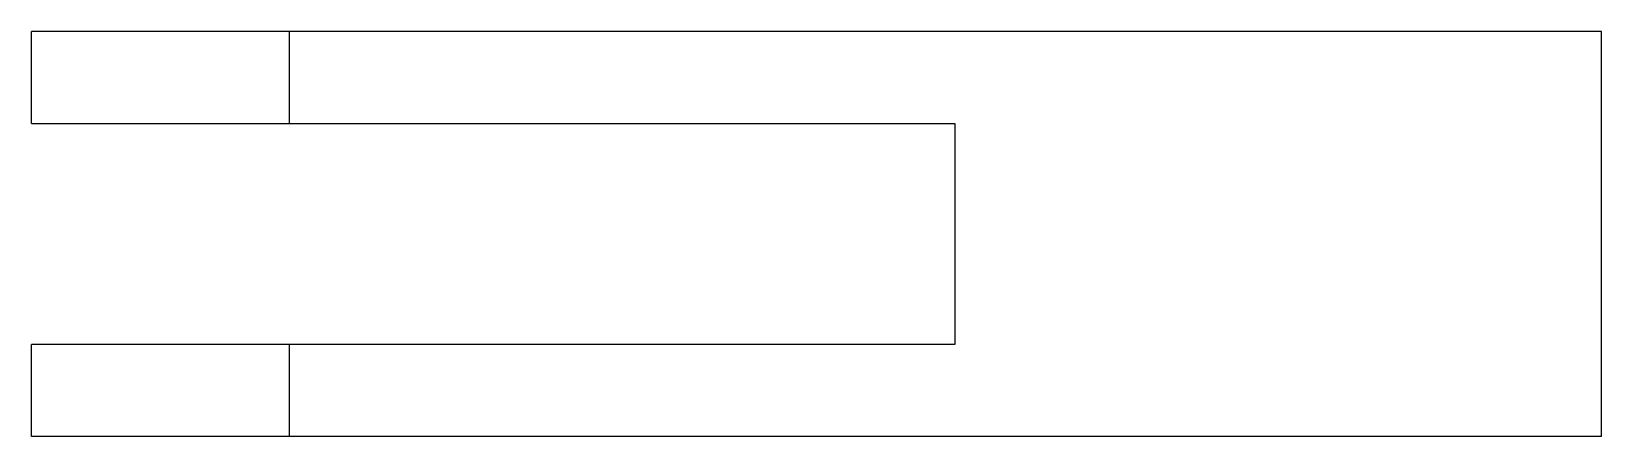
# Model space of a CAD drawing. Header units: metres. Extents: x -30.1 to 55.1, y -22 to 0.
import ezdxf

# ---------------------------------------------------------------- set-up
doc = ezdxf.new("R2010")
doc.units = ezdxf.units.M

msp = doc.modelspace()

# ---------------------------------------------------------------- linework, layer by layer
for points in [[(-30.1, -5), (-30.1, -4.9), (-30.1, -4.8), (-30.1, -4.7), (-30.1, -4.6), (-30.1, -4.5), (-30.1, -4.4), (-30.1, -4.3), (-30.1, -4.2), (-30.1, -4.1), (-30.1, -4), (-30.1, -3.9), (-30.1, -3.8), (-30.1, -3.7), (-30.1, -3.6), (-30.1, -3.5), (-30.1, -3.4), (-30.1, -3.3), (-30.1, -3.2), (-30.1, -3.1), (-30.1, -3), (-30.1, -2.9), (-30.1, -2.8), (-30.1, -2.7), (-30.1, -2.6), (-30.1, -2.5), (-30.1, -2.4), (-30.1, -2.3), (-30.1, -2.2), (-30.1, -2.1), (-30.1, -2), (-30.1, -1.9), (-30.1, -1.8), (-30.1, -1.7), (-30.1, -1.6), (-30.1, -1.5), (-30.1, -1.4), (-30.1, -1.3), (-30.1, -1.2), (-30.1, -1.1), (-30.1, -1), (-30.1, -0.9), (-30.1, -0.8), (-30.1, -0.7), (-30.1, -0.6), (-30.1, -0.5), (-30.1, -0.4), (-30.1, -0.3), (-30.1, -0.2), (-30.1, -0.1), (-30.1, 0)], [(-16.1, 0), (-16.149, 0), (-16.198, 0), (-16.247, 0), (-16.338, 0), (-16.483, 0), (-16.628, 0), (-16.773, 0), (-16.993, 0), (-17.227, 0), (-17.46, 0), (-17.716, 0), (-18.026, 0), (-18.337, 0), (-18.647, 0), (-19.001, 0), (-19.373, 0), (-19.744, 0), (-20.122, 0), (-20.536, 0), (-20.951, 0), (-21.365, 0), (-21.792, 0), (-22.228, 0), (-22.664, 0), (-23.1, 0), (-23.536, 0), (-23.972, 0), (-24.408, 0), (-24.835, 0), (-25.249, 0), (-25.664, 0), (-26.078, 0), (-26.456, 0), (-26.827, 0), (-27.199, 0), (-27.553, 0), (-27.863, 0), (-28.174, 0), (-28.484, 0), (-28.74, 0), (-28.973, 0), (-29.207, 0), (-29.427, 0), (-29.572, 0), (-29.717, 0), (-29.862, 0), (-29.953, 0), (-30.002, 0), (-30.051, 0), (-30.1, 0)], [(-16.1, -5), (-16.1, -4.9), (-16.1, -4.8), (-16.1, -4.7), (-16.1, -4.6), (-16.1, -4.5), (-16.1, -4.4), (-16.1, -4.3), (-16.1, -4.2), (-16.1, -4.1), (-16.1, -4), (-16.1, -3.9), (-16.1, -3.8), (-16.1, -3.7), (-16.1, -3.6), (-16.1, -3.5), (-16.1, -3.4), (-16.1, -3.3), (-16.1, -3.2), (-16.1, -3.1), (-16.1, -3), (-16.1, -2.9), (-16.1, -2.8), (-16.1, -2.7), (-16.1, -2.6), (-16.1, -2.5), (-16.1, -2.4), (-16.1, -2.3), (-16.1, -2.2), (-16.1, -2.1), (-16.1, -2), (-16.1, -1.9), (-16.1, -1.8), (-16.1, -1.7), (-16.1, -1.6), (-16.1, -1.5), (-16.1, -1.4), (-16.1, -1.3), (-16.1, -1.2), (-16.1, -1.1), (-16.1, -1), (-16.1, -0.9), (-16.1, -0.8), (-16.1, -0.7), (-16.1, -0.6), (-16.1, -0.5), (-16.1, -0.4), (-16.1, -0.3), (-16.1, -0.2), (-16.1, -0.1), (-16.1, 0)], [(55.1, 0), (53.676, 0), (52.252, 0), (50.828, 0), (49.404, 0), (47.98, 0), (46.556, 0), (45.132, 0), (43.708, 0), (42.284, 0), (40.86, 0), (39.436, 0), (38.012, 0), (36.588, 0), (35.164, 0), (33.74, 0), (32.316, 0), (30.892, 0), (29.468, 0), (28.044, 0), (26.62, 0), (25.196, 0), (23.772, 0), (22.348, 0), (20.924, 0), (19.5, 0), (18.076, 0), (16.652, 0), (15.228, 0), (13.804, 0), (12.38, 0), (10.956, 0), (9.532, 0), (8.108, 0), (6.684, 0), (5.26, 0), (3.836, 0), (2.412, 0), (0.988, 0), (-0.436, 0), (-1.86, 0), (-3.284, 0), (-4.708, 0), (-6.132, 0), (-7.556, 0), (-8.98, 0), (-10.404, 0), (-11.828, 0), (-13.252, 0), (-14.676, 0), (-16.1, 0)], [(55.1, -22), (55.1, -21.56), (55.1, -21.12), (55.1, -20.68), (55.1, -20.24), (55.1, -19.8), (55.1, -19.36), (55.1, -18.92), (55.1, -18.48), (55.1, -18.04), (55.1, -17.6), (55.1, -17.16), (55.1, -16.72), (55.1, -16.28), (55.1, -15.84), (55.1, -15.4), (55.1, -14.96), (55.1, -14.52), (55.1, -14.08), (55.1, -13.64), (55.1, -13.2), (55.1, -12.76), (55.1, -12.32), (55.1, -11.88), (55.1, -11.44), (55.1, -11), (55.1, -10.56), (55.1, -10.12), (55.1, -9.68), (55.1, -9.24), (55.1, -8.8), (55.1, -8.36), (55.1, -7.92), (55.1, -7.48), (55.1, -7.04), (55.1, -6.6), (55.1, -6.16), (55.1, -5.72), (55.1, -5.28), (55.1, -4.84), (55.1, -4.4), (55.1, -3.96), (55.1, -3.52), (55.1, -3.08), (55.1, -2.64), (55.1, -2.2), (55.1, -1.76), (55.1, -1.32), (55.1, -0.88), (55.1, -0.44), (55.1, 0)], [(-30.1, -5), (-30.051, -5), (-30.002, -5), (-29.953, -5), (-29.862, -5), (-29.717, -5), (-29.572, -5), (-29.427, -5), (-29.207, -5), (-28.973, -5), (-28.74, -5), (-28.484, -5), (-28.174, -5), (-27.863, -5), (-27.553, -5), (-27.199, -5), (-26.827, -5), (-26.456, -5), (-26.078, -5), (-25.664, -5), (-25.249, -5), (-24.835, -5), (-24.408, -5), (-23.972, -5), (-23.536, -5), (-23.1, -5), (-22.664, -5), (-22.228, -5), (-21.792, -5), (-21.365, -5), (-20.951, -5), (-20.536, -5), (-20.122, -5), (-19.744, -5), (-19.373, -5), (-19.001, -5), (-18.647, -5), (-18.337, -5), (-18.026, -5), (-17.716, -5), (-17.46, -5), (-17.227, -5), (-16.993, -5), (-16.773, -5), (-16.628, -5), (-16.483, -5), (-16.338, -5), (-16.247, -5), (-16.198, -5), (-16.149, -5), (-16.1, -5)], [(-16.1, -5), (-15.378, -5), (-14.656, -5), (-13.934, -5), (-13.212, -5), (-12.49, -5), (-11.768, -5), (-11.046, -5), (-10.324, -5), (-9.602, -5), (-8.88, -5), (-8.158, -5), (-7.436, -5), (-6.714, -5), (-5.992, -5), (-5.27, -5), (-4.548, -5), (-3.826, -5), (-3.104, -5), (-2.382, -5), (-1.66, -5), (-0.938, -5), (-0.216, -5), (0.506, -5), (1.228, -5), (1.95, -5), (2.672, -5), (3.394, -5), (4.116, -5), (4.838, -5), (5.56, -5), (6.282, -5), (7.004, -5), (7.726, -5), (8.448, -5), (9.17, -5), (9.892, -5), (10.614, -5), (11.336, -5), (12.058, -5), (12.78, -5), (13.502, -5), (14.224, -5), (14.946, -5), (15.668, -5), (16.39, -5), (17.112, -5), (17.834, -5), (18.556, -5), (19.278, -5), (20, -5)], [(20, -5), (20, -5.24), (20, -5.48), (20, -5.72), (20, -5.96), (20, -6.2), (20, -6.44), (20, -6.68), (20, -6.92), (20, -7.16), (20, -7.4), (20, -7.64), (20, -7.88), (20, -8.12), (20, -8.36), (20, -8.6), (20, -8.84), (20, -9.08), (20, -9.32), (20, -9.56), (20, -9.8), (20, -10.04), (20, -10.28), (20, -10.52), (20, -10.76), (20, -11), (20, -11.24), (20, -11.48), (20, -11.72), (20, -11.96), (20, -12.2), (20, -12.44), (20, -12.68), (20, -12.92), (20, -13.16), (20, -13.4), (20, -13.64), (20, -13.88), (20, -14.12), (20, -14.36), (20, -14.6), (20, -14.84), (20, -15.08), (20, -15.32), (20, -15.56), (20, -15.8), (20, -16.04), (20, -16.28), (20, -16.52), (20, -16.76), (20, -17)], [(-16.1, -17), (-16.149, -17), (-16.198, -17), (-16.247, -17), (-16.338, -17), (-16.483, -17), (-16.628, -17), (-16.773, -17), (-16.993, -17), (-17.227, -17), (-17.46, -17), (-17.716, -17), (-18.026, -17), (-18.337, -17), (-18.647, -17), (-19.001, -17), (-19.373, -17), (-19.744, -17), (-20.122, -17), (-20.536, -17), (-20.951, -17), (-21.365, -17), (-21.792, -17), (-22.228, -17), (-22.664, -17), (-23.1, -17), (-23.536, -17), (-23.972, -17), (-24.408, -17), (-24.835, -17), (-25.249, -17), (-25.664, -17), (-26.078, -17), (-26.456, -17), (-26.827, -17), (-27.199, -17), (-27.553, -17), (-27.863, -17), (-28.174, -17), (-28.484, -17), (-28.74, -17), (-28.973, -17), (-29.207, -17), (-29.427, -17), (-29.572, -17), (-29.717, -17), (-29.862, -17), (-29.953, -17), (-30.002, -17), (-30.051, -17), (-30.1, -17)], [(-30.1, -22), (-30.1, -21.9), (-30.1, -21.8), (-30.1, -21.7), (-30.1, -21.6), (-30.1, -21.5), (-30.1, -21.4), (-30.1, -21.3), (-30.1, -21.2), (-30.1, -21.1), (-30.1, -21), (-30.1, -20.9), (-30.1, -20.8), (-30.1, -20.7), (-30.1, -20.6), (-30.1, -20.5), (-30.1, -20.4), (-30.1, -20.3), (-30.1, -20.2), (-30.1, -20.1), (-30.1, -20), (-30.1, -19.9), (-30.1, -19.8), (-30.1, -19.7), (-30.1, -19.6), (-30.1, -19.5), (-30.1, -19.4), (-30.1, -19.3), (-30.1, -19.2), (-30.1, -19.1), (-30.1, -19), (-30.1, -18.9), (-30.1, -18.8), (-30.1, -18.7), (-30.1, -18.6), (-30.1, -18.5), (-30.1, -18.4), (-30.1, -18.3), (-30.1, -18.2), (-30.1, -18.1), (-30.1, -18), (-30.1, -17.9), (-30.1, -17.8), (-30.1, -17.7), (-30.1, -17.6), (-30.1, -17.5), (-30.1, -17.4), (-30.1, -17.3), (-30.1, -17.2), (-30.1, -17.1), (-30.1, -17)], [(20, -17), (19.278, -17), (18.556, -17), (17.834, -17), (17.112, -17), (16.39, -17), (15.668, -17), (14.946, -17), (14.224, -17), (13.502, -17), (12.78, -17), (12.058, -17), (11.336, -17), (10.614, -17), (9.892, -17), (9.17, -17), (8.448, -17), (7.726, -17), (7.004, -17), (6.282, -17), (5.56, -17), (4.838, -17), (4.116, -17), (3.394, -17), (2.672, -17), (1.95, -17), (1.228, -17), (0.506, -17), (-0.216, -17), (-0.938, -17), (-1.66, -17), (-2.382, -17), (-3.104, -17), (-3.826, -17), (-4.548, -17), (-5.27, -17), (-5.992, -17), (-6.714, -17), (-7.436, -17), (-8.158, -17), (-8.88, -17), (-9.602, -17), (-10.324, -17), (-11.046, -17), (-11.768, -17), (-12.49, -17), (-13.212, -17), (-13.934, -17), (-14.656, -17), (-15.378, -17), (-16.1, -17)], [(-16.1, -22), (-16.1, -21.9), (-16.1, -21.8), (-16.1, -21.7), (-16.1, -21.6), (-16.1, -21.5), (-16.1, -21.4), (-16.1, -21.3), (-16.1, -21.2), (-16.1, -21.1), (-16.1, -21), (-16.1, -20.9), (-16.1, -20.8), (-16.1, -20.7), (-16.1, -20.6), (-16.1, -20.5), (-16.1, -20.4), (-16.1, -20.3), (-16.1, -20.2), (-16.1, -20.1), (-16.1, -20), (-16.1, -19.9), (-16.1, -19.8), (-16.1, -19.7), (-16.1, -19.6), (-16.1, -19.5), (-16.1, -19.4), (-16.1, -19.3), (-16.1, -19.2), (-16.1, -19.1), (-16.1, -19), (-16.1, -18.9), (-16.1, -18.8), (-16.1, -18.7), (-16.1, -18.6), (-16.1, -18.5), (-16.1, -18.4), (-16.1, -18.3), (-16.1, -18.2), (-16.1, -18.1), (-16.1, -18), (-16.1, -17.9), (-16.1, -17.8), (-16.1, -17.7), (-16.1, -17.6), (-16.1, -17.5), (-16.1, -17.4), (-16.1, -17.3), (-16.1, -17.2), (-16.1, -17.1), (-16.1, -17)], [(-16.1, -22), (-16.149, -22), (-16.198, -22), (-16.247, -22), (-16.338, -22), (-16.483, -22), (-16.628, -22), (-16.773, -22), (-16.993, -22), (-17.227, -22), (-17.46, -22), (-17.716, -22), (-18.026, -22), (-18.337, -22), (-18.647, -22), (-19.001, -22), (-19.373, -22), (-19.744, -22), (-20.122, -22), (-20.536, -22), (-20.951, -22), (-21.365, -22), (-21.792, -22), (-22.228, -22), (-22.664, -22), (-23.1, -22), (-23.536, -22), (-23.972, -22), (-24.408, -22), (-24.835, -22), (-25.249, -22), (-25.664, -22), (-26.078, -22), (-26.456, -22), (-26.827, -22), (-27.199, -22), (-27.553, -22), (-27.863, -22), (-28.174, -22), (-28.484, -22), (-28.74, -22), (-28.973, -22), (-29.207, -22), (-29.427, -22), (-29.572, -22), (-29.717, -22), (-29.862, -22), (-29.953, -22), (-30.002, -22), (-30.051, -22), (-30.1, -22)], [(55.1, -22), (53.676, -22), (52.252, -22), (50.828, -22), (49.404, -22), (47.98, -22), (46.556, -22), (45.132, -22), (43.708, -22), (42.284, -22), (40.86, -22), (39.436, -22), (38.012, -22), (36.588, -22), (35.164, -22), (33.74, -22), (32.316, -22), (30.892, -22), (29.468, -22), (28.044, -22), (26.62, -22), (25.196, -22), (23.772, -22), (22.348, -22), (20.924, -22), (19.5, -22), (18.076, -22), (16.652, -22), (15.228, -22), (13.804, -22), (12.38, -22), (10.956, -22), (9.532, -22), (8.108, -22), (6.684, -22), (5.26, -22), (3.836, -22), (2.412, -22), (0.988, -22), (-0.436, -22), (-1.86, -22), (-3.284, -22), (-4.708, -22), (-6.132, -22), (-7.556, -22), (-8.98, -22), (-10.404, -22), (-11.828, -22), (-13.252, -22), (-14.676, -22), (-16.1, -22)]]:
    msp.add_lwpolyline(points)

doc.saveas('drawing.dxf')
